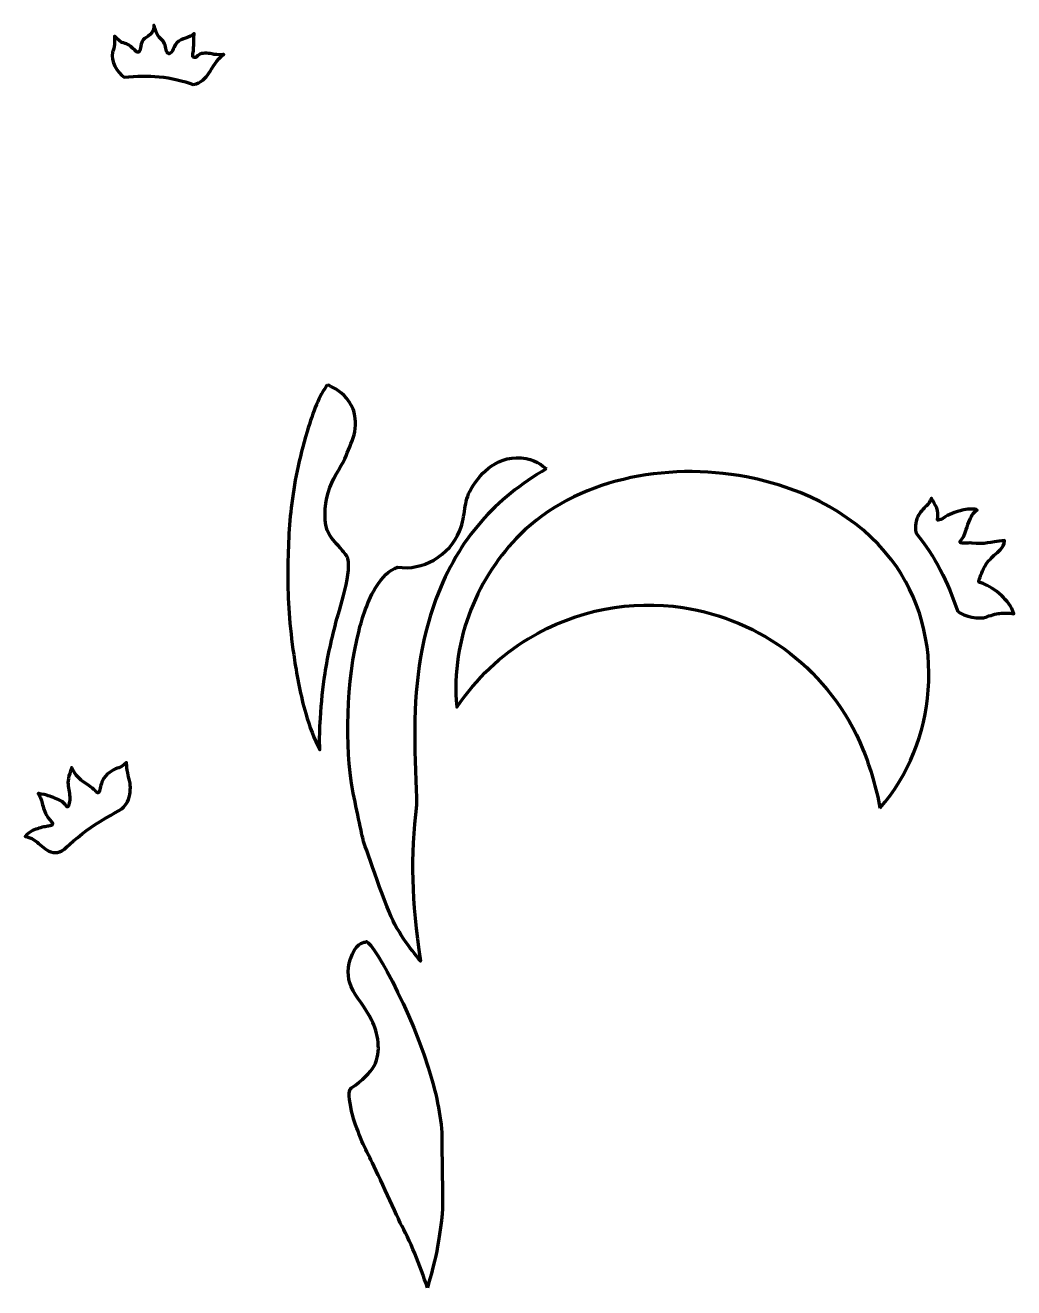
# Model space of a CAD drawing. Header units: centimetres. Extents: x -6.8 to 8.7, y -10.6 to 13.6.
# Drawn here: x -6.24 to 8.38, y -6.94 to 11.73 of the extents above; entities that cross this region are included whole.
import ezdxf

# ---------------------------------------------------------------- set-up
doc = ezdxf.new("R2010")
doc.units = ezdxf.units.CM
doc.header["$MEASUREMENT"] = 0
doc.layers.add('Camada 1', color=7, linetype='Continuous')

msp = doc.modelspace()

# ---------------------------------------------------------------- linework, layer by layer
at = {"layer": 'Camada 1', "color": 175, "lineweight": 158}
for points, knots in [([(-3.75937, 10.85309), (-3.90947, 10.90779), (-4.07826, 10.94974), (-4.26486, 10.96876), (-4.26486, 10.96876), (-4.42354, 10.98494), (-4.59512, 10.98453), (-4.77904, 10.96125), (-4.77904, 10.96125), (-4.8883, 11.03161), (-4.9864, 11.20003), (-4.95131, 11.33106), (-4.95131, 11.33106), (-4.94644, 11.34927), (-4.93961, 11.36646), (-4.93348, 11.38891), (-4.93348, 11.38891), (-4.91567, 11.45422), (-4.92457, 11.56704), (-4.92457, 11.56704), (-4.92457, 11.56704), (-4.92457, 11.56704), (-4.86935, 11.50647), (-4.81889, 11.47678), (-4.81889, 11.47678), (-4.73638, 11.44879), (-4.72251, 11.46112), (-4.62397, 11.3597), (-4.62397, 11.3597), (-4.60608, 11.34128), (-4.58606, 11.32754), (-4.57071, 11.33251), (-4.57071, 11.33251), (-4.55348, 11.34524), (-4.54231, 11.36941), (-4.53925, 11.39667), (-4.53925, 11.39667), (-4.51979, 11.5706), (-4.45271, 11.51461), (-4.36707, 11.62878), (-4.36707, 11.62878), (-4.34034, 11.66441), (-4.34034, 11.73031), (-4.34034, 11.73031), (-4.34034, 11.73031), (-4.34034, 11.73031), (-4.30412, 11.59376), (-4.26553, 11.55516), (-4.26553, 11.55516), (-4.22694, 11.51656), (-4.20616, 11.50767), (-4.18241, 11.4572), (-4.18241, 11.4572), (-4.16962, 11.43002), (-4.1663, 11.39473), (-4.15853, 11.36445), (-4.15853, 11.36445), (-4.15189, 11.3385), (-4.14197, 11.31621), (-4.12006, 11.3058), (-4.12006, 11.3058), (-4.08721, 11.3178), (-4.07034, 11.34503), (-4.05552, 11.37603), (-4.05552, 11.37603), (-4.03582, 11.41726), (-4.01975, 11.46518), (-3.9746, 11.49282), (-3.9746, 11.49282), (-3.9182, 11.52548), (-3.88851, 11.53437), (-3.83507, 11.55219), (-3.83507, 11.55219), (-3.78164, 11.57001), (-3.74601, 11.60859), (-3.74601, 11.60859), (-3.74601, 11.60859), (-3.74601, 11.60859), (-3.75195, 11.52547), (-3.75195, 11.48391), (-3.75195, 11.48391), (-3.75195, 11.42279), (-3.7522, 11.36657), (-3.76475, 11.30687), (-3.76475, 11.30687), (-3.76951, 11.28415), (-3.77092, 11.26541), (-3.75492, 11.25652), (-3.75492, 11.25652), (-3.73276, 11.24485), (-3.7211, 11.25533), (-3.70574, 11.27042), (-3.70574, 11.27042), (-3.69057, 11.28533), (-3.67174, 11.30474), (-3.63558, 11.31173), (-3.63558, 11.31173), (-3.57621, 11.3236), (-3.48774, 11.30876), (-3.44915, 11.29985), (-3.44915, 11.29985), (-3.41056, 11.29095), (-3.30665, 11.29688), (-3.30665, 11.29688), (-3.30665, 11.29688), (-3.41693, 11.2182), (-3.46751, 11.11282), (-3.52787, 11.0234), (-3.52787, 11.0234), (-3.5813, 10.94425), (-3.6424, 10.8776), (-3.75937, 10.85309)], [0, 0, 0, 0, 0.03448276, 0.03448276, 0.03448276, 0.03448276, 0.06896552, 0.06896552, 0.06896552, 0.06896552, 0.10344828, 0.10344828, 0.10344828, 0.10344828, 0.13793103, 0.13793103, 0.13793103, 0.13793103, 0.17241379, 0.17241379, 0.17241379, 0.17241379, 0.20689655, 0.20689655, 0.20689655, 0.20689655, 0.24137931, 0.24137931, 0.24137931, 0.24137931, 0.27586207, 0.27586207, 0.27586207, 0.27586207, 0.31034483, 0.31034483, 0.31034483, 0.31034483, 0.34482759, 0.34482759, 0.34482759, 0.34482759, 0.37931034, 0.37931034, 0.37931034, 0.37931034, 0.4137931, 0.4137931, 0.4137931, 0.4137931, 0.44827586, 0.44827586, 0.44827586, 0.44827586, 0.48275862, 0.48275862, 0.48275862, 0.48275862, 0.51724138, 0.51724138, 0.51724138, 0.51724138, 0.55172414, 0.55172414, 0.55172414, 0.55172414, 0.5862069, 0.5862069, 0.5862069, 0.5862069, 0.62068966, 0.62068966, 0.62068966, 0.62068966, 0.65517241, 0.65517241, 0.65517241, 0.65517241, 0.68965517, 0.68965517, 0.68965517, 0.68965517, 0.72413793, 0.72413793, 0.72413793, 0.72413793, 0.75862069, 0.75862069, 0.75862069, 0.75862069, 0.79310345, 0.79310345, 0.79310345, 0.79310345, 0.82758621, 0.82758621, 0.82758621, 0.82758621, 0.86206897, 0.86206897, 0.86206897, 0.86206897, 0.89655172, 0.89655172, 0.89655172, 0.89655172, 0.93103448, 0.93103448, 0.93103448, 0.93103448, 1, 1, 1, 1]), ([(-1.77627, 6.41307), (-1.77627, 6.41307), (-1.6219, 6.35368), (-1.5269, 6.25424), (-1.5269, 6.25424), (-1.43191, 6.15479), (-1.39333, 6.06277), (-1.37849, 6.00636), (-1.37849, 6.00636), (-1.36364, 5.94996), (-1.34583, 5.79558), (-1.38146, 5.67386), (-1.38146, 5.67386), (-1.41647, 5.55424), (-1.46657, 5.43478), (-1.51946, 5.31964), (-1.51946, 5.31964), (-1.59335, 5.1588), (-1.70281, 5.03566), (-1.76498, 4.81761), (-1.76498, 4.81761), (-1.81782, 4.63224), (-1.83886, 4.35144), (-1.74962, 4.20592), (-1.74962, 4.20592), (-1.70578, 4.13442), (-1.63977, 4.06041), (-1.55066, 3.9612), (-1.55066, 3.9612), (-1.508, 3.9137), (-1.47164, 3.86721), (-1.46455, 3.79616), (-1.46455, 3.79616), (-1.45727, 3.72321), (-1.4663, 3.63194), (-1.48382, 3.53442), (-1.48382, 3.53442), (-1.52029, 3.33151), (-1.59362, 3.10148), (-1.63373, 2.95305), (-1.63373, 2.95305), (-1.71382, 2.6566), (-1.76955, 2.40448), (-1.80925, 2.14582), (-1.80925, 2.14582), (-1.84139, 1.9364), (-1.86305, 1.72266), (-1.87864, 1.47762), (-1.87864, 1.47762), (-1.89942, 1.15106), (-1.88606, 1.01451), (-1.88606, 1.01451), (-1.88606, 1.01451), (-1.97241, 1.17696), (-2.04078, 1.3609), (-2.09595, 1.5517), (-2.09595, 1.5517), (-2.1725, 1.81641), (-2.22366, 2.09435), (-2.26224, 2.34635), (-2.26224, 2.34635), (-2.32513, 2.75707), (-2.36101, 3.18566), (-2.36101, 3.53195), (-2.36101, 3.53195), (-2.36101, 3.9226), (-2.3489, 4.26219), (-2.31043, 4.59657), (-2.31043, 4.59657), (-2.26877, 4.95865), (-2.19619, 5.31466), (-2.07464, 5.72284), (-2.07464, 5.72284), (-1.98375, 6.02808), (-1.89742, 6.24716), (-1.77627, 6.41307)], [0, 0, 0, 0, 0.05, 0.05, 0.05, 0.05, 0.1, 0.1, 0.1, 0.1, 0.15, 0.15, 0.15, 0.15, 0.2, 0.2, 0.2, 0.2, 0.25, 0.25, 0.25, 0.25, 0.3, 0.3, 0.3, 0.3, 0.35, 0.35, 0.35, 0.35, 0.4, 0.4, 0.4, 0.4, 0.45, 0.45, 0.45, 0.45, 0.5, 0.5, 0.5, 0.5, 0.55, 0.55, 0.55, 0.55, 0.6, 0.6, 0.6, 0.6, 0.65, 0.65, 0.65, 0.65, 0.7, 0.7, 0.7, 0.7, 0.75, 0.75, 0.75, 0.75, 0.8, 0.8, 0.8, 0.8, 0.85, 0.85, 0.85, 0.85, 0.9, 0.9, 0.9, 0.9, 1, 1, 1, 1]), ([(1.4612, 5.1713), (1.4612, 5.1713), (1.32761, 5.29896), (1.16433, 5.32567), (1.16433, 5.32567), (0.96498, 5.35829), (0.79263, 5.31082), (0.6489, 5.21184), (0.6489, 5.21184), (0.52993, 5.1299), (0.43055, 5.01264), (0.35171, 4.87629), (0.35171, 4.87629), (0.23082, 4.6672), (0.28105, 4.51228), (0.17897, 4.24833), (0.17897, 4.24833), (0.11396, 4.08023), (-0.02712, 3.92366), (-0.20357, 3.82295), (-0.20357, 3.82295), (-0.3628, 3.73207), (-0.55085, 3.68666), (-0.73778, 3.71929), (-0.73778, 3.71929), (-0.86428, 3.66973), (-0.96553, 3.56542), (-1.04656, 3.43953), (-1.04656, 3.43953), (-1.18222, 3.22878), (-1.26128, 2.95754), (-1.30749, 2.78147), (-1.30749, 2.78147), (-1.50122, 2.04328), (-1.51522, 1.02827), (-1.40351, 0.43626), (-1.40351, 0.43626), (-1.34413, 0.12158), (-1.24322, -0.32965), (-1.24322, -0.32965), (-1.24322, -0.32965), (-1.24322, -0.32965), (-0.94043, -1.22617), (-0.80386, -1.51116), (-0.80386, -1.51116), (-0.6673, -1.79615), (-0.39637, -2.10812), (-0.39637, -2.10812), (-0.39637, -2.10812), (-0.534, -1.2013), (-0.55201, -0.57192), (-0.45534, 0.20012), (-0.45534, 0.20012), (-0.45534, 0.38418), (-0.48922, 0.94691), (-0.48328, 1.19034), (-0.48328, 1.19034), (-0.4912, 1.92486), (-0.40493, 2.62016), (-0.17003, 3.24371), (-0.17003, 3.24371), (0.17668, 4.164), (0.70848, 4.72406), (1.4612, 5.1713)], [0, 0, 0, 0, 0.05882353, 0.05882353, 0.05882353, 0.05882353, 0.11764706, 0.11764706, 0.11764706, 0.11764706, 0.17647059, 0.17647059, 0.17647059, 0.17647059, 0.23529412, 0.23529412, 0.23529412, 0.23529412, 0.29411765, 0.29411765, 0.29411765, 0.29411765, 0.35294118, 0.35294118, 0.35294118, 0.35294118, 0.41176471, 0.41176471, 0.41176471, 0.41176471, 0.47058824, 0.47058824, 0.47058824, 0.47058824, 0.52941176, 0.52941176, 0.52941176, 0.52941176, 0.58823529, 0.58823529, 0.58823529, 0.58823529, 0.64705882, 0.64705882, 0.64705882, 0.64705882, 0.70588235, 0.70588235, 0.70588235, 0.70588235, 0.76470588, 0.76470588, 0.76470588, 0.76470588, 0.82352941, 0.82352941, 0.82352941, 0.82352941, 0.88235294, 0.88235294, 0.88235294, 0.88235294, 1, 1, 1, 1]), ([(6.39627, 0.15604), (6.34311, 0.45127), (6.25838, 0.74337), (6.14518, 1.02012), (6.14518, 1.02012), (5.66356, 2.19761), (4.6263, 2.94793), (3.48117, 3.12012), (3.48117, 3.12012), (2.72353, 3.23403), (1.91866, 3.09489), (1.19624, 2.65895), (1.19624, 2.65895), (0.79193, 2.41495), (0.43293, 2.07689), (0.13716, 1.64752), (0.13716, 1.64752), (0.04159, 2.67542), (0.47764, 3.60372), (1.0722, 4.19709), (1.0722, 4.19709), (1.88892, 5.01218), (3.21756, 5.28059), (4.42151, 5.052), (4.42151, 5.052), (5.31492, 4.88237), (6.07992, 4.45901), (6.56478, 3.83), (6.56478, 3.83), (6.98826, 3.28065), (7.16286, 2.58225), (7.11159, 1.89862), (7.11159, 1.89862), (7.06373, 1.2605), (6.81905, 0.63525), (6.39627, 0.15604)], [0, 0, 0, 0, 0.1, 0.1, 0.1, 0.1, 0.2, 0.2, 0.2, 0.2, 0.3, 0.3, 0.3, 0.3, 0.4, 0.4, 0.4, 0.4, 0.5, 0.5, 0.5, 0.5, 0.6, 0.6, 0.6, 0.6, 0.7, 0.7, 0.7, 0.7, 0.8, 0.8, 0.8, 0.8, 1, 1, 1, 1]), ([(7.54823, 3.06028), (7.40169, 3.49701), (7.2103, 3.87957), (6.93057, 4.22187), (6.93057, 4.22187), (6.90567, 4.32145), (6.92832, 4.42035), (6.96904, 4.48615), (6.96904, 4.48615), (7.00475, 4.54385), (7.05574, 4.59394), (7.10452, 4.64579), (7.10452, 4.64579), (7.12827, 4.67103), (7.15796, 4.73782), (7.15796, 4.73782), (7.15796, 4.73782), (7.21589, 4.63673), (7.27857, 4.55663), (7.24702, 4.41572), (7.24702, 4.41572), (7.24702, 4.41572), (7.26332, 4.40681), (7.29895, 4.42315), (7.29895, 4.42315), (7.33457, 4.43948), (7.38653, 4.47807), (7.42808, 4.49737), (7.42808, 4.49737), (7.47246, 4.51798), (7.52717, 4.53763), (7.58424, 4.55226), (7.58424, 4.55226), (7.65758, 4.57106), (7.73484, 4.58158), (7.79917, 4.57516), (7.79917, 4.57516), (7.81402, 4.57368), (7.83332, 4.5618), (7.83332, 4.5618), (7.83332, 4.5618), (7.79106, 4.54554), (7.75562, 4.48591), (7.72558, 4.41651), (7.72558, 4.41651), (7.6859, 4.32488), (7.65561, 4.2162), (7.63144, 4.16783), (7.63144, 4.16783), (7.61712, 4.1392), (7.58427, 4.11183), (7.58108, 4.0936), (7.58108, 4.0936), (7.57868, 4.07989), (7.59308, 4.07135), (7.6448, 4.07135), (7.6448, 4.07135), (7.68339, 4.07135), (7.72051, 4.07877), (7.75464, 4.07432), (7.75464, 4.07432), (7.96622, 4.04673), (7.99722, 4.09033), (8.24089, 4.11172), (8.24089, 4.11172), (8.22388, 3.98995), (8.14384, 3.94673), (8.08778, 3.89343), (8.08778, 3.89343), (8.03162, 3.84005), (7.97445, 3.78966), (7.92849, 3.69264), (7.92849, 3.69264), (7.90989, 3.6534), (7.89388, 3.61253), (7.87842, 3.5706), (7.87842, 3.5706), (7.86258, 3.52762), (7.85903, 3.51152), (7.86073, 3.50228), (7.86073, 3.50228), (7.86274, 3.49131), (7.87502, 3.49062), (7.92232, 3.4746), (7.92232, 3.4746), (7.99672, 3.44304), (8.10586, 3.3858), (8.19709, 3.29549), (8.19709, 3.29549), (8.26504, 3.22823), (8.34922, 3.13664), (8.37559, 3.02959), (8.37559, 3.02959), (8.29778, 3.0389), (8.2436, 3.0422), (8.18969, 3.0371), (8.18969, 3.0371), (8.12912, 3.03137), (8.06885, 3.01504), (7.97571, 2.98476), (7.97571, 2.98476), (7.86875, 2.93233), (7.64233, 2.9978), (7.54823, 3.06028)], [0, 0, 0, 0, 0.03703704, 0.03703704, 0.03703704, 0.03703704, 0.07407407, 0.07407407, 0.07407407, 0.07407407, 0.11111111, 0.11111111, 0.11111111, 0.11111111, 0.14814815, 0.14814815, 0.14814815, 0.14814815, 0.18518519, 0.18518519, 0.18518519, 0.18518519, 0.22222222, 0.22222222, 0.22222222, 0.22222222, 0.25925926, 0.25925926, 0.25925926, 0.25925926, 0.2962963, 0.2962963, 0.2962963, 0.2962963, 0.33333333, 0.33333333, 0.33333333, 0.33333333, 0.37037037, 0.37037037, 0.37037037, 0.37037037, 0.40740741, 0.40740741, 0.40740741, 0.40740741, 0.44444444, 0.44444444, 0.44444444, 0.44444444, 0.48148148, 0.48148148, 0.48148148, 0.48148148, 0.51851852, 0.51851852, 0.51851852, 0.51851852, 0.55555556, 0.55555556, 0.55555556, 0.55555556, 0.59259259, 0.59259259, 0.59259259, 0.59259259, 0.62962963, 0.62962963, 0.62962963, 0.62962963, 0.66666667, 0.66666667, 0.66666667, 0.66666667, 0.7037037, 0.7037037, 0.7037037, 0.7037037, 0.74074074, 0.74074074, 0.74074074, 0.74074074, 0.77777778, 0.77777778, 0.77777778, 0.77777778, 0.81481481, 0.81481481, 0.81481481, 0.81481481, 0.85185185, 0.85185185, 0.85185185, 0.85185185, 0.88888889, 0.88888889, 0.88888889, 0.88888889, 0.92592593, 0.92592593, 0.92592593, 0.92592593, 1, 1, 1, 1]), ([(-4.81423, 0.14437), (-4.81423, 0.14437), (-5.11467, -0.02303), (-5.27378, -0.12991), (-5.27378, -0.12991), (-5.4329, -0.23679), (-5.66552, -0.45152), (-5.66552, -0.45152), (-5.66552, -0.45152), (-5.76109, -0.52536), (-5.84686, -0.50945), (-5.92203, -0.46584), (-5.92203, -0.46584), (-5.99476, -0.42362), (-6.05758, -0.35545), (-6.10972, -0.31752), (-6.10972, -0.31752), (-6.14891, -0.28901), (-6.24391, -0.26289), (-6.24391, -0.26289), (-6.24391, -0.26289), (-6.21918, -0.22768), (-6.18038, -0.20009), (-6.13647, -0.17862), (-6.13647, -0.17862), (-6.07552, -0.14879), (-6.00473, -0.13073), (-5.94821, -0.12038), (-5.94821, -0.12038), (-5.92249, -0.11567), (-5.89963, -0.11174), (-5.88031, -0.10854), (-5.88031, -0.10854), (-5.85969, -0.10687), (-5.84835, -0.10083), (-5.84335, -0.09283), (-5.84335, -0.09283), (-5.83534, -0.07998), (-5.84356, -0.06205), (-5.85587, -0.04882), (-5.85587, -0.04882), (-5.88967, -0.01048), (-5.93221, 0.04234), (-5.94584, 0.07913), (-5.94584, 0.07913), (-5.96959, 0.14325), (-5.99332, 0.21686), (-6.0052, 0.26674), (-6.0052, 0.26674), (-6.01707, 0.31661), (-6.05507, 0.37124), (-6.05507, 0.37124), (-6.05507, 0.37124), (-6.05507, 0.37124), (-5.97432, 0.35817), (-5.92563, 0.34392), (-5.92563, 0.34392), (-5.87695, 0.32968), (-5.77364, 0.29048), (-5.72971, 0.26911), (-5.72971, 0.26911), (-5.68368, 0.24758), (-5.65814, 0.2116), (-5.64095, 0.18965), (-5.64095, 0.18965), (-5.61952, 0.1623), (-5.61102, 0.15675), (-5.59193, 0.22817), (-5.59193, 0.22817), (-5.58427, 0.25684), (-5.58389, 0.29177), (-5.586, 0.32019), (-5.586, 0.32019), (-5.59076, 0.3843), (-5.60738, 0.46743), (-5.61213, 0.53156), (-5.61213, 0.53156), (-5.61688, 0.59568), (-5.5575, 0.75718), (-5.5575, 0.75718), (-5.5575, 0.75718), (-5.5575, 0.75718), (-5.51001, 0.65267), (-5.44113, 0.59092), (-5.44113, 0.59092), (-5.37226, 0.52918), (-5.31764, 0.4983), (-5.26301, 0.4603), (-5.26301, 0.4603), (-5.24758, 0.44783), (-5.23038, 0.43424), (-5.21695, 0.4185), (-5.21695, 0.4185), (-5.19258, 0.38997), (-5.17742, 0.37904), (-5.16697, 0.37992), (-5.16697, 0.37992), (-5.15334, 0.38108), (-5.14771, 0.4024), (-5.14008, 0.43102), (-5.14008, 0.43102), (-5.12874, 0.48311), (-5.10963, 0.55061), (-5.08014, 0.59805), (-5.08014, 0.59805), (-5.02552, 0.68593), (-4.91152, 0.73817), (-4.86165, 0.75242), (-4.86165, 0.75242), (-4.81178, 0.76668), (-4.74765, 0.82842), (-4.74765, 0.82842), (-4.74765, 0.82842), (-4.74765, 0.82842), (-4.73816, 0.70255), (-4.70966, 0.59805), (-4.70966, 0.59805), (-4.68116, 0.49355), (-4.68353, 0.42469), (-4.70728, 0.31781), (-4.70728, 0.31781), (-4.73103, 0.21093), (-4.81423, 0.14437), (-4.81423, 0.14437)], [0, 0, 0, 0, 0.03125, 0.03125, 0.03125, 0.03125, 0.0625, 0.0625, 0.0625, 0.0625, 0.09375, 0.09375, 0.09375, 0.09375, 0.125, 0.125, 0.125, 0.125, 0.15625, 0.15625, 0.15625, 0.15625, 0.1875, 0.1875, 0.1875, 0.1875, 0.21875, 0.21875, 0.21875, 0.21875, 0.25, 0.25, 0.25, 0.25, 0.28125, 0.28125, 0.28125, 0.28125, 0.3125, 0.3125, 0.3125, 0.3125, 0.34375, 0.34375, 0.34375, 0.34375, 0.375, 0.375, 0.375, 0.375, 0.40625, 0.40625, 0.40625, 0.40625, 0.4375, 0.4375, 0.4375, 0.4375, 0.46875, 0.46875, 0.46875, 0.46875, 0.5, 0.5, 0.5, 0.5, 0.53125, 0.53125, 0.53125, 0.53125, 0.5625, 0.5625, 0.5625, 0.5625, 0.59375, 0.59375, 0.59375, 0.59375, 0.625, 0.625, 0.625, 0.625, 0.65625, 0.65625, 0.65625, 0.65625, 0.6875, 0.6875, 0.6875, 0.6875, 0.71875, 0.71875, 0.71875, 0.71875, 0.75, 0.75, 0.75, 0.75, 0.78125, 0.78125, 0.78125, 0.78125, 0.8125, 0.8125, 0.8125, 0.8125, 0.84375, 0.84375, 0.84375, 0.84375, 0.875, 0.875, 0.875, 0.875, 0.90625, 0.90625, 0.90625, 0.90625, 0.9375, 0.9375, 0.9375, 0.9375, 1, 1, 1, 1]), ([(-0.29706, -6.9376), (-0.29706, -6.9376), (-0.18543, -6.55286), (-0.15693, -6.39612), (-0.15693, -6.39612), (-0.12843, -6.23937), (-0.06905, -5.84988), (-0.07143, -5.69789), (-0.07143, -5.69789), (-0.07381, -5.54589), (-0.07854, -5.0424), (-0.08328, -4.86903), (-0.08328, -4.86903), (-0.06635, -4.58016), (-0.12589, -4.23335), (-0.22539, -3.87873), (-0.22539, -3.87873), (-0.52144, -2.82369), (-1.17131, -1.69952), (-1.21372, -1.82675), (-1.21372, -1.82675), (-1.21372, -1.82675), (-1.33008, -1.82673), (-1.40608, -2.00011), (-1.40608, -2.00011), (-1.49255, -2.19737), (-1.47868, -2.34797), (-1.42251, -2.48182), (-1.42251, -2.48182), (-1.35062, -2.65317), (-1.20939, -2.79708), (-1.12068, -2.9763), (-1.12068, -2.9763), (-1.02635, -3.16682), (-0.97313, -3.44664), (-1.08321, -3.65404), (-1.08321, -3.65404), (-1.14225, -3.76528), (-1.2528, -3.86407), (-1.42063, -3.98372), (-1.42063, -3.98372), (-1.48047, -4.02637), (-1.45099, -4.15442), (-1.41789, -4.3275), (-1.41789, -4.3275), (-1.38701, -4.489), (-1.2279, -4.86896), (-1.16378, -4.98296), (-1.16378, -4.98296), (-1.09965, -5.09696), (-0.83127, -5.69544), (-0.69827, -5.97569), (-0.69827, -5.97569), (-0.56166, -6.22336), (-0.39851, -6.61614), (-0.29706, -6.9376)], [0, 0, 0, 0, 0.06666667, 0.06666667, 0.06666667, 0.06666667, 0.13333333, 0.13333333, 0.13333333, 0.13333333, 0.2, 0.2, 0.2, 0.2, 0.26666667, 0.26666667, 0.26666667, 0.26666667, 0.33333333, 0.33333333, 0.33333333, 0.33333333, 0.4, 0.4, 0.4, 0.4, 0.46666667, 0.46666667, 0.46666667, 0.46666667, 0.53333333, 0.53333333, 0.53333333, 0.53333333, 0.6, 0.6, 0.6, 0.6, 0.66666667, 0.66666667, 0.66666667, 0.66666667, 0.73333333, 0.73333333, 0.73333333, 0.73333333, 0.8, 0.8, 0.8, 0.8, 0.86666667, 0.86666667, 0.86666667, 0.86666667, 1, 1, 1, 1])]:
    msp.add_open_spline(points, degree=3, knots=knots, dxfattribs=at)

doc.saveas('drawing.dxf')
